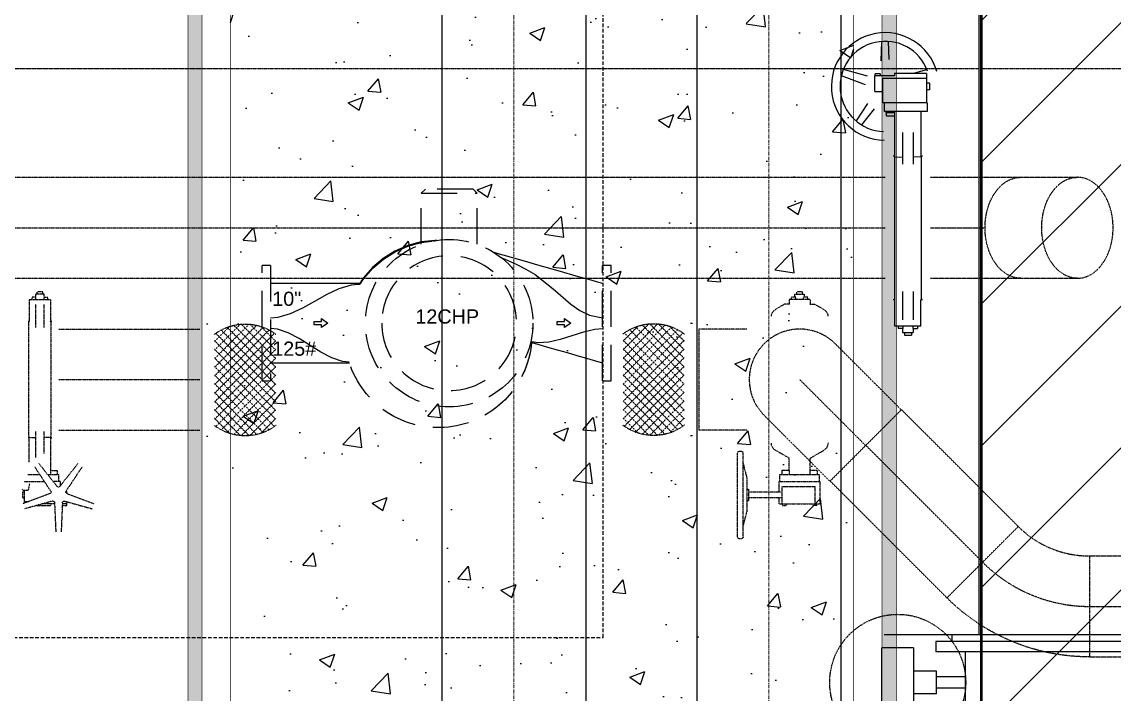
# Model space of a CAD drawing. Header units: millimetres. Extents: x -18489 to 17339, y -1599 to 10961.
# Drawn here: x -16191.7 to -15806.2, y 3245 to 3482.1 of the extents above; entities that cross this region are included whole.
import ezdxf

# ---------------------------------------------------------------- set-up
doc = ezdxf.new("R2010")
doc.units = ezdxf.units.MM
for name, pattern in [('188K-SM-03-F10-MECH-EQ-Y2257103$0$Micron CUP L10 HVAC EQU$0$DASHED', [19.05, 12.7, -6.35]), ('188K-SM-07-F10-MECH-CHW PIPE-Y2257103$0$15P3-XFM1P40$0$15P3-XFM1P40$0$CENTER2', [1.125, 0.75, -0.125, 0.125, -0.125]), ('188K-SM-07-F10-MECH-CHW PIPE-Y2257103$0$Micron CUP L10 HVAC 2nd PIPE$0$CENTER', [2, 1.25, -0.25, 0.25, -0.25]), ('188K-SM-07-F10-MECH-CHW PIPE-Y2257103$0$Micron CUP L10 HVAC 2nd PIPE$0$JIS_02_1.0', [2, 1, -1]), ('188K-SM-07-F10-MECH-CHW PIPE-Y2257103$0$XKA01LR1-HVAC-PIPE-冷卻水-Y2225103 Shawn$0$CENTER', [2, 1.25, -0.25, 0.25, -0.25])]:
    doc.linetypes.add(name, pattern=pattern)
for name, color, linetype in [('188K-SM-03-F10-MECH-EQ-Y2257103$0$0 Xref', 8, 'Continuous'), ('188K-SM-03-F10-MECH-EQ-Y2257103$0$M-EQU-FOUNDATION', 8, 'Continuous'), ('188K-SM-03-F10-MECH-EQ-Y2257103$0$Micron CUP L10 CDA EQU$0$M MOVE-IN AREA', 8, 'Continuous'), ('188K-SM-03-F10-MECH-EQ-Y2257103$0$Micron CUP L10 HVAC EQU$0$M-FUTURE-EQU', 253, '188K-SM-03-F10-MECH-EQ-Y2257103$0$Micron CUP L10 HVAC EQU$0$DASHED'), ('188K-SM-07-F10-MECH-CHW PIPE-Y2257103$0$0 XC', 8, 'Continuous'), ('188K-SM-07-F10-MECH-CHW PIPE-Y2257103$0$H-TXT', 53, 'Continuous'), ('188K-SM-07-F10-MECH-CHW PIPE-Y2257103$0$M-CWTR-12PIPE-R', 4, 'Continuous'), ('188K-SM-07-F10-MECH-CHW PIPE-Y2257103$0$M-P-HWR-D-29', 211, 'Continuous'), ('188K-SM-07-F10-MECH-CHW PIPE-Y2257103$0$M-P-HWS-D-35', 1, 'Continuous'), ('188K-SM-07-F10-MECH-CHW PIPE-Y2257103$0$Micron CUP L10 HVAC 2nd PIPE$0$M-P-12CHR-2nd-PIPE', 4, '188K-SM-07-F10-MECH-CHW PIPE-Y2257103$0$Micron CUP L10 HVAC 2nd PIPE$0$JIS_02_1.0'), ('188K-SM-07-F10-MECH-CHW PIPE-Y2257103$0$Micron CUP L10 HVAC 2nd PIPE$0$M-P-12CHS-2nd-PIPE', 3, '188K-SM-07-F10-MECH-CHW PIPE-Y2257103$0$Micron CUP L10 HVAC 2nd PIPE$0$JIS_02_1.0'), ('188K-SM-07-F10-MECH-CHW PIPE-Y2257103$0$Micron CUP L10 HVAC 2nd PIPE$0$M-P-2nd Cen', 8, '188K-SM-07-F10-MECH-CHW PIPE-Y2257103$0$Micron CUP L10 HVAC 2nd PIPE$0$CENTER'), ('188K-SM-07-F10-MECH-CHW PIPE-Y2257103$0$Micron CUP L10 HVAC 2nd PIPE$0$M-P-PHASE 2-PIPE', 8, '188K-SM-07-F10-MECH-CHW PIPE-Y2257103$0$Micron CUP L10 HVAC 2nd PIPE$0$JIS_02_1.0'), ('188K-SM-07-F10-MECH-CHW PIPE-Y2257103$0$Micron CUP L10 HVAC 2nd PIPE$0$M-VALVE', 53, 'Continuous')]:
    doc.layers.add(name, color=color, linetype=linetype)
doc.layers.add('188K-SM-07-F10-MECH-CHW PIPE-Y2257103$0$XKA01LR1-HVAC-PIPE-冷卻水-Y2225103 Shawn$0$M-PIPE-CEN', color=8, linetype='188K-SM-07-F10-MECH-CHW PIPE-Y2257103$0$XKA01LR1-HVAC-PIPE-冷卻水-Y2225103 Shawn$0$CENTER', lineweight=9)
doc.styles.add('188K-SM-03-F10-MECH-EQ-Y2257103$0$Micron CUP L10 HVAC EQU$0$Standard', font='arial.ttf')

# ---------------------------------------------------------------- blocks, each defined once
blk = doc.blocks.new('188K-SM-03-F10-MECH-EQ-Y2257103$0$Micron CUP L10 HVAC EQU$0$ARROW')
for p, q in [((-1, 1.71), (-0.98, 1.71)), ((-0.98, 3.35), (-0.99, 4.64)), ((-0.99, 4.64), (2, 2.52)), ((-0.97, 0.46), (-0.98, 1.71)), ((2, 2.52), (-0.97, 0.46)), ((-0.97, 0.46), (-0.97, 0.46))]:
    blk.add_line(p, q)
blk.add_lwpolyline([(-1, 1.71), (-4.4, 1.71), (-4.4, 3.35), (-1, 3.35)])
blk = doc.blocks.new('188K-SM-03-F10-MECH-EQ-Y2257103$0$Micron CUP L10 HVAC EQU$0$A$C081C243A')
for p, q in [((59.9, 65.93), (58.47, 64.5)), ((76.72, 65.93), (59.9, 65.93)), ((76.72, 65.93), (78.15, 64.5)), ((58.47, 46.46), (58.47, 64.5)), ((58.47, 64.5), (78.15, 64.5)), ((78.15, 46.46), (78.15, 64.5)), ((2.27, -1.7), (2.27, 38.94)), ((5.29, 38.94), (2.27, 38.94)), ((5.29, 38.94), (5.29, -1.7)), ((122.44, -1.69), (122.44, 38.95)), ((125.46, 38.95), (122.44, 38.95)), ((125.46, -1.69), (125.46, 38.95)), ((2.27, -1.7), (5.29, -1.7)), ((122.44, -1.69), (125.46, -1.69))]:
    blk.add_line(p, q)
for points in [[(63.96, 47.83), (63.26, 47.81), (58.39, 47.27), (53.66, 46.01), (49.14, 44.05), (44.96, 41.43), (41.25, 38.26), (38.04, 34.57), (37.25, 33.47), (36.87, 32.9), (36.78, 32.76), (36.75, 32.71)], [(36.95, 32.57), (36.98, 32.63), (37.08, 32.77), (37.45, 33.33), (38.23, 34.42), (41.42, 38.09), (45.1, 41.24), (49.26, 43.83), (53.74, 45.78), (58.44, 47.03), (62.2, 47.51)], [(122.44, 32.6), (121.13, 32.97), (117.54, 33.99), (113.95, 35.02), (106.77, 37.07), (99.61, 39.12), (96.03, 40.14), (92.43, 41.17), (85.24, 43.23), (84.16, 43.54)], [(86.66, 41.76), (91.93, 39.4), (95.33, 37.69), (98.66, 35.79), (104.97, 30.78), (111.2, 25.39), (114.43, 23.12), (117.83, 21.43), (122.44, 20.46)], [(36.54, 32.59), (36.52, 32.59), (35.98, 32.59), (33.81, 32.59), (29.47, 32.59), (25.22, 32.59), (20.94, 32.59), (16.6, 32.59), (12.3, 32.59), (8.01, 32.59), (5.29, 32.59)], [(5.29, 20.53), (8.01, 20.78), (12.3, 22.05), (16.6, 24.06), (20.94, 26.44), (25.22, 28.82), (29.47, 30.83), (33.81, 32.1), (35.98, 32.34), (36.52, 32.35), (36.54, 32.35)], [(36.75, 32.71), (36.74, 32.7), (36.72, 32.67), (36.69, 32.65), (36.66, 32.62), (36.62, 32.61), (36.58, 32.6), (36.56, 32.6), (36.54, 32.59)], [(36.54, 32.59), (36.54, 32.52), (36.54, 32.35)], [(36.54, 32.35), (36.57, 32.35), (36.63, 32.36), (36.71, 32.38), (36.77, 32.41), (36.84, 32.45), (36.9, 32.51), (36.94, 32.55), (36.95, 32.57)], [(36.75, 32.71), (36.81, 32.67), (36.95, 32.57)], [(33, 4.9), (30.67, 5.15), (26.84, 6.42), (23.01, 8.43), (19.19, 10.81), (15.36, 13.19), (11.53, 15.2), (7.7, 16.47), (5.29, 16.72)], [(122.44, 16.66), (119.71, 16.4), (115.71, 15.46), (111.6, 14.15), (107.5, 12.85), (103.49, 11.9), (99.69, 11.67), (97.4, 12.06)], [(97.38, 11.82), (99.56, 11.2), (103.01, 10.21), (106.46, 9.22), (109.91, 8.24), (113.36, 7.25), (116.81, 6.26), (120.26, 5.28), (122.44, 4.66)], [(5.29, 4.65), (7.7, 4.65), (11.53, 4.65), (15.36, 4.65), (19.19, 4.65), (23.01, 4.65), (26.84, 4.65), (30.67, 4.65), (33.08, 4.65)]]:
    blk.add_lwpolyline(points)
blk.add_circle((68.31, 18.63), 29.53)
at = {"extrusion": (0, 0, -1)}
blk.add_circle((-68.31, 18.63), 23.79, dxfattribs=at)
for start, end in [(185.2087, 342.5196), (184.782, 245.5776)]:
    blk.add_arc((-64.5, 14.82), 33.02, start, end, dxfattribs=at)
at = {"xscale": 0.7619999999999933, "yscale": 0.7619999999999933, "zscale": 0.7619999999999933}
for p in [(24, 16.72), (109.72, 16.72)]:
    blk.add_blockref('188K-SM-03-F10-MECH-EQ-Y2257103$0$Micron CUP L10 HVAC EQU$0$ARROW', p, dxfattribs=at)
at = {"style": '188K-SM-03-F10-MECH-EQ-Y2257103$0$Micron CUP L10 HVAC EQU$0$Standard'}
for s, p in [('10"', (5.85, 24.74)), ('12CHP', (56.37, 18.49)), ('125#', (5.85, 7.15))]:
    blk.add_text(s, height=5, dxfattribs=at).set_placement(p)
blk = doc.blocks.new('188K-SM-03-F10-MECH-EQ-Y2257103$0$Micron CUP L10 HVAC EQU')
at = {"layer": '188K-SM-03-F10-MECH-EQ-Y2257103$0$Micron CUP L10 HVAC EQU$0$M-FUTURE-EQU', "elevation": 1960}
blk.add_lwpolyline([(-215101.6, 25558), (-204601.6, 25558), (-204601.6, 29558), (-215101.6, 29558)], close=True, dxfattribs=at)
at = {"layer": '188K-SM-03-F10-MECH-EQ-Y2257103$0$Micron CUP L10 HVAC EQU$0$M-FUTURE-EQU', "xscale": 10, "yscale": 10, "zscale": 10}
blk.add_blockref('188K-SM-03-F10-MECH-EQ-Y2257103$0$Micron CUP L10 HVAC EQU$0$A$C081C243A', (-205827.6, 26480.3), dxfattribs=at)
blk = doc.blocks.new('188K-SM-03-F10-MECH-EQ-Y2257103')
at = {"layer": '188K-SM-03-F10-MECH-EQ-Y2257103$0$M-EQU-FOUNDATION'}
h = blk.add_hatch(dxfattribs=at)
h.set_pattern_fill('AR-CONC', color=256, scale=0.1)
h.set_pattern_definition([(50, (3773.521, -1210.801), (18.218467, -1.593909), [1.905, -20.955]), (355, (3773.521, -1210.8), (-3.524342, 19.105685), [1.524, -16.764058]), (100.45144, (3775.04, -1210.934), (14.694125, 17.511775), [1.619001, -17.809024]), (46.1842, (3773.521, -1205.72), (27.107904, -4.204233), [2.8575, -31.4325]), (96.63556, (3775.78, -1206.07), (23.740413, 24.742612), [2.428502, -26.71356]), (351.18415, (3773.52, -1205.72), (23.740413, 24.742612), [2.285997, -25.145973]), (21, (3776.061, -1206.991), (15.161439, -10.22652), [1.905, -20.955]), (326, (3776.061, -1206.99), (6.180203, 18.418797), [1.524, -16.764]), (71.451445, (3777.325, -1207.843), (21.341642, 8.192277), [1.619001, -17.808994]), (37.5, (3773.5214, -1210.801), (0.3088603, 8.4555039), [0, -16.5608, 0, -17.018, 0, -16.8275]), (7.5, (3773.521, -1210.801), (6.6819663, 10.0180575), [0, -9.7028, 0, -16.1798, 0, -6.4135]), (327.5, (3767.857, -1210.801), (13.5590595, -0.5728744), [0, -6.35, 0, -19.812, 0, -26.289]), (317.5, (3765.317, -1210.801), (14.812918, 2.542649), [0, -8.255, 0, -13.1572, 0, -18.669])])
h.paths.add_polyline_path([(-15888.15, 3652.46), (-15888.15, 2882.46), (-16128.15, 2882.46), (-16128.15, 3652.46)], flags=16)
h.paths.add_polyline_path([(-15883.15, 3657.46), (-15883.15, 2877.46), (-16133.15, 2877.46), (-16133.15, 3657.46)])
h = blk.add_hatch(dxfattribs=at)
h.set_pattern_fill('AR-CONC', color=256, scale=0.3)
h.set_pattern_definition([(50, (3773.52, -1210.8), (54.6554, -4.78173), [5.715, -62.865]), (355, (3773.52, -1210.8), (-10.57303, 57.31705), [4.572, -50.29218]), (100.45144, (3778.076, -1211.2), (44.08237, 52.53533), [4.857, -53.42707]), (46.1842, (3773.52, -1195.56), (81.32371, -12.6127), [8.5725, -94.2975]), (96.63556, (3780.3, -1196.61), (71.22124, 74.22784), [7.2855, -80.14068]), (351.18415, (3773.52, -1195.56), (71.22124, 74.22784), [6.858, -75.43792]), (21, (3781.14, -1199.37), (45.48432, -30.67956), [5.715, -62.865]), (326, (3781.14, -1199.37), (18.54061, 55.25639), [4.572, -50.292]), (71.45144, (3784.93, -1201.93), (64.02493, 24.57683), [4.857, -53.42698]), (37.5, (3773.521, -1210.8), (0.926581, 25.366512), [0, -49.6824, 0, -51.054, 0, -50.4825]), (7.5, (3773.52, -1210.8), (20.0459, 30.054172), [0, -29.1084, 0, -48.5394, 0, -19.2405]), (327.5, (3756.529, -1210.8), (40.677179, -1.718623), [0, -19.05, 0, -59.436, 0, -78.867]), (317.5, (3748.91, -1210.8), (44.438754, 7.62795), [0, -24.765, 0, -39.4716, 0, -56.007])])
h.paths.add_polyline_path([(-15898.15, 3642.46), (-15898.15, 2892.46), (-16118.15, 2892.46), (-16118.15, 3642.46)])
at = {"layer": '188K-SM-03-F10-MECH-EQ-Y2257103$0$M-EQU-FOUNDATION', "const_width": 0.2}
for points in [[(-15883.15, 3657.46), (-15883.15, 2877.46), (-16133.15, 2877.46), (-16133.15, 3657.46)], [(-15888.15, 3652.46), (-15888.15, 2882.46), (-16128.15, 2882.46), (-16128.15, 3652.46)], [(-15898.15, 3642.46), (-15898.15, 2892.46), (-16118.15, 2892.46), (-16118.15, 3642.46)]]:
    blk.add_lwpolyline(points, close=True, dxfattribs=at)
at = {"layer": '188K-SM-03-F10-MECH-EQ-Y2257103$0$0 Xref', "xscale": 0.1, "yscale": 0.1, "zscale": 0.1}
blk.add_blockref('188K-SM-03-F10-MECH-EQ-Y2257103$0$Micron CUP L10 HVAC EQU', (4473.52, 709.2), dxfattribs=at)
at = {"layer": '188K-SM-03-F10-MECH-EQ-Y2257103$0$Micron CUP L10 CDA EQU$0$M MOVE-IN AREA'}
h = blk.add_hatch(dxfattribs=at)
h.set_pattern_fill('JIS_WOOD', color=256, scale=50)
h.set_pattern_definition([(45, (4473.52, 709.2), (-25, 25), [])])
h.paths.add_polyline_path([(-17249.15, 7922.46), (-17249.15, 7642.46), (-15853.15, 7642.46), (-15853.15, 6432.46), (-15853.15, 789.96), (-15463.15, 789.96), (-15463.15, 6142.46), (-15463.15, 7642.46), (-14093.15, 7642.46), (-14093.15, 7922.46)])
at = {"layer": '188K-SM-03-F10-MECH-EQ-Y2257103$0$Micron CUP L10 CDA EQU$0$M MOVE-IN AREA', "const_width": 1}
blk.add_lwpolyline([(-17249.15, 7922.46), (-17249.15, 7642.46), (-15853.15, 7642.46), (-15853.15, 6432.46), (-15853.15, 6432.46), (-15853.15, 789.96), (-15463.15, 789.96), (-15463.15, 6142.46), (-15463.15, 6142.46), (-15463.15, 7642.46), (-14093.15, 7642.46), (-14093.15, 7922.46)], close=True, dxfattribs=at)
blk = doc.blocks.new('188K-SM-07-F10-MECH-CHW PIPE-Y2257103$0$A$Cad9fb321')
for p, q in [((-311.9, 710), (-275.9, 710)), ((-311.9, 710), (-311.9, -710)), ((-275.9, 710), (-275.9, -710)), ((-24, 710), (-60, 710)), ((-60, 710), (-60, -710)), ((-24, 710), (-24, -710)), ((-335.9, 652.5), (-335.9, -652.5)), ((-311.9, 652.5), (-335.9, 652.5)), ((-208.1, 643.6), (-208.1, 614.4)), ((-198.1, 651.6), (-137.8, 651.6)), ((-188, 643.6), (-188, 614.4)), ((-147.9, 643.6), (-147.9, 614.4)), ((-127.8, 643.6), (-127.8, 614.4)), ((-24, 652.5), (0, 652.5)), ((0, 652.5), (0, -652.5)), ((-275.9, 606.4), (-60, 606.4)), ((-275.9, -606.4), (-60, -606.4)), ((-188, -606.4), (-188, -708.5)), ((-147.9, -606.4), (-147.9, -708.5)), ((-311.9, -652.5), (-335.9, -652.5)), ((-24, -652.5), (0, -652.5)), ((-311.9, -710), (-275.9, -710)), ((-208.1, -708.5), (-208.1, -788.8)), ((-127.8, -708.5), (-208.1, -708.5)), ((-127.8, -708.5), (-127.8, -788.8)), ((-24, -710), (-60, -710)), ((-290.1, -788.8), (-45.8, -788.8)), ((-290.1, -788.8), (-290.1, -900.8)), ((-45.8, -788.8), (-45.8, -900.8)), ((-45.8, -900.8), (-290.1, -900.8))]:
    blk.add_line(p, q)
at = {"linetype": '188K-SM-07-F10-MECH-CHW PIPE-Y2257103$0$15P3-XFM1P40$0$15P3-XFM1P40$0$CENTER2'}
blk.add_circle((-168, -844.8), 240, dxfattribs=at)
for centre, radius, start, end in [((-198.1, 641.3), 10.3, 12.6804, 167.3196), ((-168, 622.5), 29.1, 46.3972, 133.6028), ((-137.8, 641.3), 10.3, 12.6804, 167.3196), ((-218.1, 616.7), 10.3, 270, 347.3196), ((-198.1, 616.7), 10.3, 192.6804, 347.3196), ((-168, 635.5), 29.1, 226.3972, 313.6028), ((-137.8, 616.7), 10.3, 192.6804, 347.3196), ((-117.8, 616.7), 10.3, 192.6804, 270)]:
    blk.add_arc(centre, radius, start, end)
blk = doc.blocks.new('188K-SM-07-F10-MECH-CHW PIPE-Y2257103$0$Micron CUP L10 HVAC 2nd PIPE$0$A$Cd80deb1c')
for p, q in [((22.6, 198.2), (29.1, 198.2)), ((173.2, 196.5), (51.7, 75.1)), ((142.5, 196.3), (51.7, 105.5)), ((267.1, 75.1), (145.6, 196.5)), ((267.1, 105.5), (176.3, 196.3)), ((199.7, 192.6), (51.7, 44.6)), ((104.1, 188.5), (51.7, 136)), ((223, 185.6), (51.7, 14.1)), ((244, 176.1), (51.7, -16.3)), ((263, 164.4), (51.7, -46.7)), ((267.1, -46.7), (55.8, 164.4)), ((267.1, -16.3), (74.7, 176.1)), ((267.1, 14.1), (95.7, 185.6)), ((267.1, 44.6), (119.1, 192.6)), ((267.1, 136), (214.6, 188.5)), ((267.1, 138.2), (51.7, -77.2)), ((267.1, -77.2), (51.7, 138.2)), ((267.1, 107.7), (51.7, -107.7)), ((267.1, -107.7), (51.7, 107.7)), ((267.1, 77.2), (51.7, -138.2)), ((267.1, -138.2), (51.7, 77.2)), ((263, -164.4), (51.7, 46.7)), ((267.1, 46.7), (55.8, -164.4)), ((244, -176.1), (51.7, 16.3)), ((267.1, 16.3), (74.7, -176.1)), ((223, -185.6), (51.7, -14.1)), ((267.1, -14.1), (95.7, -185.6)), ((199.7, -192.6), (51.7, -44.6)), ((173.2, -196.5), (51.7, -75.1)), ((267.1, -44.6), (119.1, -192.6)), ((267.1, -75.1), (145.6, -196.5)), ((142.5, -196.3), (51.7, -105.5)), ((267.1, -105.5), (176.3, -196.3)), ((104.1, -188.5), (51.7, -136)), ((267.1, -136), (214.6, -188.5)), ((22.6, -198.2), (29.1, -198.2))]:
    blk.add_line(p, q)
for centre, start, end in [((159.4, 16.2), 53, 127), ((159.4, -16.2), 233, 307)]:
    blk.add_arc(centre, 180.9, start, end)
blk = doc.blocks.new('188K-SM-07-F10-MECH-CHW PIPE-Y2257103$0$Micron CUP L10 HVAC 2nd PIPE$0$A$Ce155336e')
for p, q in [((-13.4, 434.1), (-9, 536.7)), ((14.4, 434.1), (10, 536.7)), ((-29.6, 402.2), (-125.7, 438)), ((-21, 428.6), (-119.9, 456.1)), ((-119, 434.5), (-119, 391)), ((-119, 430), (-104.2, 430)), ((-76.3, 444), (-26, 444)), ((-13.3, 438), (-54.8, 438)), ((-26, 438), (-26, 444)), ((30, 438), (14.2, 438)), ((14.5, 443.5), (29.5, 443.5)), ((14.5, 438), (14.5, 443.5)), ((22, 428.6), (120.9, 456.1)), ((29.5, 443.5), (29.5, 438)), ((30, 438), (30, 430.8)), ((30.6, 402.2), (126.7, 438)), ((-124.3, 391), (-127.6, 385.3)), ((-127, 416.8), (-119, 416.8)), ((-127, 397.2), (-127, 416.8)), ((-119, 397.2), (-127, 397.2)), ((-106.6, 391), (-124.3, 391)), ((-102, 368), (-106.6, 391)), ((-26.7, 393.2), (-83.4, 307.7)), ((27.7, 393.2), (84.4, 307.7)), ((-120.7, 360), (-48.7, 360)), ((-4.2, 376.9), (-68, 296.5)), ((7.5, 360), (-17.6, 360)), ((2, 360), (2, 335)), ((5.2, 376.9), (69, 296.5)), ((7.5, 374), (7.5, 360)), ((-107.7, 335), (-65.3, 335)), ((-37.5, 335), (2, 335)), ((-27.5, 203.6), (-27.5, 335)), ((-27.5, 321), (-3.5, 321)), ((-3.5, 335), (-3.5, 321)), ((-102.5, 291.2), (-102.5, 203.6)), ((-80, 274.5), (-80, 183.4)), ((-50, 260.5), (-50, 183.4)), ((-104, 206.5), (-107, 206.5)), ((-104, 206.5), (-104, -206.5)), ((-104, 203.5), (-80, 204.4)), ((-26, 203.5), (-50, 204.4)), ((-26, -206.5), (-26, 206.5)), ((-23, 206.5), (-26, 206.5)), ((-80, -183.4), (-80, -265)), ((-50, -183.4), (-50, -265)), ((-107, -206.5), (-104, -206.5)), ((-102.5, -283), (-102.5, -207.5)), ((-27.5, -283), (-27.5, -207.5)), ((-26, -206.5), (-23, -206.5)), ((-102.5, -283), (-27.5, -283)), ((-92.7, -283), (-92.7, -290.5)), ((-79.7, -290.5), (-92.7, -290.5)), ((-80, -290.5), (-80, -301.3)), ((-50, -301.3), (-80, -301.3)), ((-79.7, -283), (-79.7, -290.5)), ((-75, -301.3), (-75, -309)), ((-55, -301.3), (-55, -309)), ((-50.3, -283), (-50.3, -290.5)), ((-50.3, -290.5), (-37.3, -290.5)), ((-50, -290.5), (-50, -301.3)), ((-37.3, -283), (-37.3, -290.5)), ((-55, -309), (-75, -309))]:
    blk.add_line(p, q)
for centre, radius, start, end in [((-19.4, 434.4), 6, 254, 358), ((20.4, 434.4), 6, 182, 286), ((-31.7, 396.5), 6, 326, 70), ((32.7, 396.5), 6, 110, 214), ((5, 402), 25, 338, 360), ((0.5, 373.1), 6, 38, 142), ((-108.5, -207.5), 6, 360, 41), ((-21.5, -207.5), 6, 139, 180)]:
    blk.add_arc(centre, radius, start, end)
blk = doc.blocks.new('188K-SM-07-F10-MECH-CHW PIPE-Y2257103$0$Micron CUP L10 HVAC 2nd PIPE$0$A$Cd87b4937')
for p, q in [((-465, 556.2), (-465, 257.8)), ((-445, 557.1), (-445, 256.9)), ((-445, 519.7), (-431.6, 467)), ((-431.6, 347), (-431.6, 467)), ((-431.6, 427.6), (-425.1, 427)), ((-425.1, 387), (-425.1, 427)), ((-317.5, 438), (-172.5, 438)), ((-317.5, 438), (-317.5, 417)), ((-307, 438), (-307, 377.1)), ((-305.5, 443.5), (-292.5, 443.5)), ((-305.5, 438), (-305.5, 443.5)), ((-292.5, 443.5), (-292.5, 438)), ((-184.5, 443.5), (-197.5, 443.5)), ((-197.5, 443.5), (-197.5, 438)), ((-190, 438), (-190, 377.1)), ((-184.5, 438), (-184.5, 443.5)), ((-172.5, 438), (-172.5, 360)), ((-431.6, 386.4), (-425.1, 387)), ((-307, 417), (-425.1, 417)), ((-307, 397), (-425.1, 397)), ((-317.5, 397), (-317.5, 360)), ((-445.1, 293.8), (-431.6, 347)), ((-317.5, 360), (-172.5, 360)), ((-315, 360), (-315, 335)), ((-307, 377.1), (-190, 377.1)), ((-175, 360), (-175, 335)), ((-315, 335), (-175, 335)), ((-308.4, 321), (-308.4, 335)), ((-280.6, 321), (-308.4, 321)), ((-282.5, 321), (-282.5, 276.9)), ((-280.6, 335), (-280.6, 321)), ((-209.4, 321), (-209.4, 335)), ((-181.6, 321), (-209.4, 321)), ((-207.5, 321), (-207.5, 277.9)), ((-181.6, 335), (-181.6, 321)), ((-282.5, 276.9), (-329.9, 249.6)), ((-207.5, 276.9), (-160.1, 249.6)), ((-298, -266), (-329.9, -247.6)), ((-281, -266), (-298, -266)), ((-282.5, -283), (-282.5, -266)), ((-209, -266), (-192, -266)), ((-207.5, -283), (-207.5, -266.1)), ((-192, -266), (-160.1, -247.6)), ((-207.5, -283), (-282.5, -283)), ((-273.7, -283), (-273.7, -290.5)), ((-258.7, -290.5), (-273.7, -290.5)), ((-262.3, -290.5), (-262.3, -301.3)), ((-262.3, -301.3), (-227.7, -301.3)), ((-258.7, -283), (-258.7, -290.5)), ((-255, -301.3), (-255, -309)), ((-235, -301.3), (-235, -309)), ((-231.3, -283), (-231.3, -290.5)), ((-216.3, -290.5), (-231.3, -290.5)), ((-227.7, -290.5), (-227.7, -301.3)), ((-216.3, -283), (-216.3, -290.5)), ((-235, -309), (-255, -309))]:
    blk.add_line(p, q)
for centre, radius, start, end in [((-453.9, 549.4), 13, 104, 148), ((-457, 537), 25, 66, 90), ((-448, 557.1), 3, 360, 66), ((-453.9, 264.6), 13, 212, 256), ((-457, 277), 25, 270, 294), ((-448, 256.9), 3, 294, 360), ((-315, 223.6), 30, 120, 180), ((-175, 223.6), 30, 360, 60), ((-315, -221.6), 30, 184, 240), ((-175, -221.6), 30, 300, 356)]:
    blk.add_arc(centre, radius, start, end)
blk = doc.blocks.new('188K-SM-07-F10-MECH-CHW PIPE-Y2257103$0$Micron CUP L10 HVAC 2nd PIPE$0$A$C0de4249f')
for p, q in [((-12.4, 480.4), (-10, 536.7)), ((11.3, 484.2), (9, 536.7)), ((-50.9, 436.7), (-120.9, 456.1)), ((-14.5, 443.5), (-29.5, 443.5)), ((-29.5, 438), (-29.5, 443.5)), ((-14.5, 443.5), (-14.5, 438)), ((119, 444), (26, 444)), ((26, 444), (26, 438)), ((85.1, 446.4), (119.9, 456.1)), ((119, 444), (119, 360)), ((-56.9, 412), (-126.7, 438)), ((26, 438), (-30, 438)), ((-30, 392.6), (-30, 438)), ((119, 430), (-7.5, 430)), ((-7.5, 360), (-7.5, 430)), ((127, 416.8), (119, 416.8)), ((127, 416.8), (127, 397.2)), ((-30, 392.6), (-7.5, 392.6)), ((127, 397.2), (119, 397.2)), ((-50.9, 358.2), (-84.4, 307.7)), ((120.7, 360), (-7.5, 360)), ((-2, 335), (-2, 360)), ((120.7, 360), (120.7, 335)), ((-32.3, 342.7), (-69, 296.5)), ((120.7, 335), (-2, 335)), ((1.5, 335), (1.5, 331)), ((27.5, 331), (1.5, 331)), ((3.5, 321), (3.5, 331)), ((27.5, 321), (3.5, 321)), ((27.5, 203.6), (27.5, 335)), ((102.5, 335), (102.5, 203.6)), ((50, 274.5), (50, 183.4)), ((80, 274.5), (80, 183.4)), ((26, 206.5), (23, 206.5)), ((26, 206.5), (26, -206.5)), ((26, 203.5), (50, 204.4)), ((104, 203.5), (80, 204.4)), ((107, 206.5), (104, 206.5)), ((104, -206.5), (104, 206.5)), ((50, -183.4), (50, -265)), ((80, -183.4), (80, -265)), ((23, -206.5), (26, -206.5)), ((27.5, -283), (27.5, -207.5)), ((102.5, -283), (102.5, -207.5)), ((104, -206.5), (107, -206.5)), ((102.5, -283), (27.5, -283)), ((37.3, -283), (37.3, -290.5)), ((50.3, -283), (50.3, -290.5)), ((79.7, -283), (79.7, -290.5)), ((92.7, -283), (92.7, -290.5)), ((50.3, -290.5), (37.3, -290.5)), ((50, -290.5), (50, -301.3)), ((50, -301.3), (80, -301.3)), ((55, -301.3), (55, -309)), ((55, -309), (75, -309)), ((75, -301.3), (75, -309)), ((79.7, -290.5), (92.7, -290.5)), ((80, -290.5), (80, -301.3))]:
    blk.add_line(p, q)
for centre, radius, start, end in [((-0.5, 407), 155, 16, 269), ((-0.5, 407), 130, 20, 268), ((21.5, -207.5), 6, 360, 41), ((108.5, -207.5), 6, 139, 180)]:
    blk.add_arc(centre, radius, start, end)
blk = doc.blocks.new('188K-SM-07-F10-MECH-CHW PIPE-Y2257103$0$Micron CUP L10 HVAC 2nd PIPE')
at = {"layer": '188K-SM-07-F10-MECH-CHW PIPE-Y2257103$0$Micron CUP L10 HVAC 2nd PIPE$0$M-P-12CHR-2nd-PIPE'}
for p, q in [((-203446.1, 27181.1), (-202927.4, 27181.1)), ((-203446.1, 26825.1), (-202927.4, 26825.1))]:
    blk.add_line(p, q, dxfattribs=at)
at = {"layer": '188K-SM-07-F10-MECH-CHW PIPE-Y2257103$0$Micron CUP L10 HVAC 2nd PIPE$0$M-P-12CHR-2nd-PIPE', "extrusion": (0, 0, -1)}
for centre in [(-203127.4, 27003.1), (-202927.4, 27003.1)]:
    blk.add_ellipse(centre, major_axis=(0, 178), ratio=0.707865, start_param=3.141593, end_param=6.283185, dxfattribs=at)
at = {"layer": '188K-SM-07-F10-MECH-CHW PIPE-Y2257103$0$Micron CUP L10 HVAC 2nd PIPE$0$M-P-12CHR-2nd-PIPE'}
blk.add_ellipse((-202927.4, 27003.1), major_axis=(0, 178), ratio=0.707865, start_param=3.141593, end_param=6.283185, dxfattribs=at)
at = {"layer": '188K-SM-07-F10-MECH-CHW PIPE-Y2257103$0$Micron CUP L10 HVAC 2nd PIPE$0$M-P-12CHS-2nd-PIPE'}
for p, q in [((-203781.7, 26593.5), (-203549, 26360.8)), ((-203549, 26360.8), (-203800.7, 26109.1))]:
    blk.add_line(p, q, dxfattribs=at)
at = {"layer": '188K-SM-07-F10-MECH-CHW PIPE-Y2257103$0$Micron CUP L10 HVAC 2nd PIPE$0$M-P-2nd Cen'}
blk.add_line((-203446.1, 27003.1), (-203253.4, 27003.1), dxfattribs=at)
at = {"layer": '188K-SM-07-F10-MECH-CHW PIPE-Y2257103$0$Micron CUP L10 HVAC 2nd PIPE$0$M-P-PHASE 2-PIPE'}
for p, q in [((-207312.3, 27564.3), (-201107.9, 27564.3)), ((-207389.2, 27181.1), (-203605.3, 27181.1)), ((-207389.2, 27003.1), (-203605.3, 27003.1)), ((-207389.2, 26825.1), (-203605.3, 26825.1)), ((-206523.9, 26645.7), (-206023.9, 26645.7)), ((-204094.3, 26645.7), (-204263.5, 26645.7)), ((-204263.5, 26645.7), (-204263.5, 26289.7)), ((-206523.9, 26467.7), (-206023.9, 26467.7)), ((-204033.4, 26341.8), (-203800.7, 26109.1)), ((-203548.2, 26361.6), (-203136.2, 25949.6)), ((-206523.9, 26289.7), (-206023.9, 26289.7)), ((-204094.3, 26289.7), (-204263.5, 26289.7)), ((-203674, 26235.7), (-203262.1, 25823.8)), ((-203799.9, 26109.9), (-203387.9, 25697.9)), ((-202885.2, 25845.7), (-199279.4, 25845.7)), ((-202885.2, 25667.7), (-199279.4, 25667.7)), ((-202885.2, 25489.7), (-199279.4, 25489.7))]:
    blk.add_line(p, q, dxfattribs=at)
at = {"layer": '188K-SM-07-F10-MECH-CHW PIPE-Y2257103$0$Micron CUP L10 HVAC 2nd PIPE$0$M-P-PHASE 2-PIPE', "linetype": '188K-SM-07-F10-MECH-CHW PIPE-Y2257103$0$Micron CUP L10 HVAC 2nd PIPE$0$CENTER'}
blk.add_line((-203674.8, 26235), (-203907.5, 26467.7), dxfattribs=at)
at = {"layer": '188K-SM-07-F10-MECH-CHW PIPE-Y2257103$0$Micron CUP L10 HVAC 2nd PIPE$0$M-P-PHASE 2-PIPE', "flags": 128}
blk.add_lwpolyline([(-203136.2, 25949.6, 0.198912), (-202885.2, 25845.7), (-202885.2, 25489.7, -0.198912), (-203387.9, 25697.9)], format="xyb", close=True, dxfattribs=at)
at = {"layer": '188K-SM-07-F10-MECH-CHW PIPE-Y2257103$0$Micron CUP L10 HVAC 2nd PIPE$0$M-P-PHASE 2-PIPE'}
for centre, radius, start, end in [((-203907.5, 26467.7), 178, 45, 225), ((-202885.2, 26200.7), 533, 225, 270)]:
    blk.add_arc(centre, radius, start, end, dxfattribs=at)
at = {"layer": '188K-SM-07-F10-MECH-CHW PIPE-Y2257103$0$Micron CUP L10 HVAC 2nd PIPE$0$M-P-PHASE 2-PIPE', "xscale": -1, "rotation": 180}
for name, p in [('188K-SM-07-F10-MECH-CHW PIPE-Y2257103$0$Micron CUP L10 HVAC 2nd PIPE$0$A$Ce155336e', (-206523.9, 26467.7)), ('188K-SM-07-F10-MECH-CHW PIPE-Y2257103$0$Micron CUP L10 HVAC 2nd PIPE$0$A$Cd87b4937', (-203662.5, 26467.7)), ('188K-SM-07-F10-MECH-CHW PIPE-Y2257103$0$Micron CUP L10 HVAC 2nd PIPE$0$A$Cd80deb1c', (-206023.9, 26466.5))]:
    blk.add_blockref(name, p, dxfattribs=at)
at = {"layer": '188K-SM-07-F10-MECH-CHW PIPE-Y2257103$0$Micron CUP L10 HVAC 2nd PIPE$0$M-P-PHASE 2-PIPE', "xscale": -1}
blk.add_blockref('188K-SM-07-F10-MECH-CHW PIPE-Y2257103$0$Micron CUP L10 HVAC 2nd PIPE$0$A$Cd80deb1c', (-204263.5, 26467.7), dxfattribs=at)
at = {"layer": '188K-SM-07-F10-MECH-CHW PIPE-Y2257103$0$Micron CUP L10 HVAC 2nd PIPE$0$M-VALVE', "xscale": 1.224489795918367, "yscale": 1.224489795918367, "zscale": 1.224489795918367}
blk.add_blockref('188K-SM-07-F10-MECH-CHW PIPE-Y2257103$0$Micron CUP L10 HVAC 2nd PIPE$0$A$C0de4249f', (-203605.3, 27003.1), dxfattribs=at)
blk = doc.blocks.new('188K-SM-07-F10-MECH-CHW PIPE-Y2257103')
at = {"layer": '188K-SM-07-F10-MECH-CHW PIPE-Y2257103$0$H-TXT', "color": 2, "linetype": 'Continuous'}
blk.add_line((-15065.22, 3265.97), (-15887.45, 3265.97), dxfattribs=at)
at = {"layer": '188K-SM-07-F10-MECH-CHW PIPE-Y2257103$0$M-CWTR-12PIPE-R'}
blk.add_line((-15854.05, 5707.95), (-15854.05, 3265.97), dxfattribs=at)
at = {"layer": '188K-SM-07-F10-MECH-CHW PIPE-Y2257103$0$M-P-HWR-D-29'}
for p, q in [((-16043.55, 4182.46), (-16043.55, -589.74)), ((-15992.75, 4182.46), (-15992.75, -589.74))]:
    blk.add_line(p, q, dxfattribs=at)
at = {"layer": '188K-SM-07-F10-MECH-CHW PIPE-Y2257103$0$M-P-HWS-D-35'}
for p, q in [((-15953.55, 4272.46), (-15953.55, -589.74)), ((-15902.75, 4272.46), (-15902.75, -589.74))]:
    blk.add_line(p, q, dxfattribs=at)
at = {"layer": '188K-SM-07-F10-MECH-CHW PIPE-Y2257103$0$XKA01LR1-HVAC-PIPE-冷卻水-Y2225103 Shawn$0$M-PIPE-CEN', "linetype": '188K-SM-07-F10-MECH-CHW PIPE-Y2257103$0$XKA01LR1-HVAC-PIPE-冷卻水-Y2225103 Shawn$0$CENTER'}
for p, q in [((-15928.15, 4272.46), (-15928.15, -589.74)), ((-16018.15, 4182.46), (-16018.15, -589.74))]:
    blk.add_line(p, q, dxfattribs=at)
at = {"layer": '188K-SM-07-F10-MECH-CHW PIPE-Y2257103$0$0 XC', "xscale": 0.1, "yscale": 0.1, "zscale": 0.1}
blk.add_blockref('188K-SM-07-F10-MECH-CHW PIPE-Y2257103$0$Micron CUP L10 HVAC 2nd PIPE', (4473.52, 709.2), dxfattribs=at)
at = {"layer": '188K-SM-07-F10-MECH-CHW PIPE-Y2257103$0$0 XC', "xscale": 0.1, "yscale": 0.1, "zscale": 0.1, "rotation": 270}
blk.add_blockref('188K-SM-07-F10-MECH-CHW PIPE-Y2257103$0$A$Cad9fb321', (-15798.15, 3232.38), dxfattribs=at)

msp = doc.modelspace()

# ---------------------------------------------------------------- block references
msp.add_blockref('188K-SM-03-F10-MECH-EQ-Y2257103', (0, 0))

# ---------------------------------------------------------------- next in the draw order: block references
msp.add_blockref('188K-SM-07-F10-MECH-CHW PIPE-Y2257103', (0, 0))

doc.saveas('drawing.dxf')
